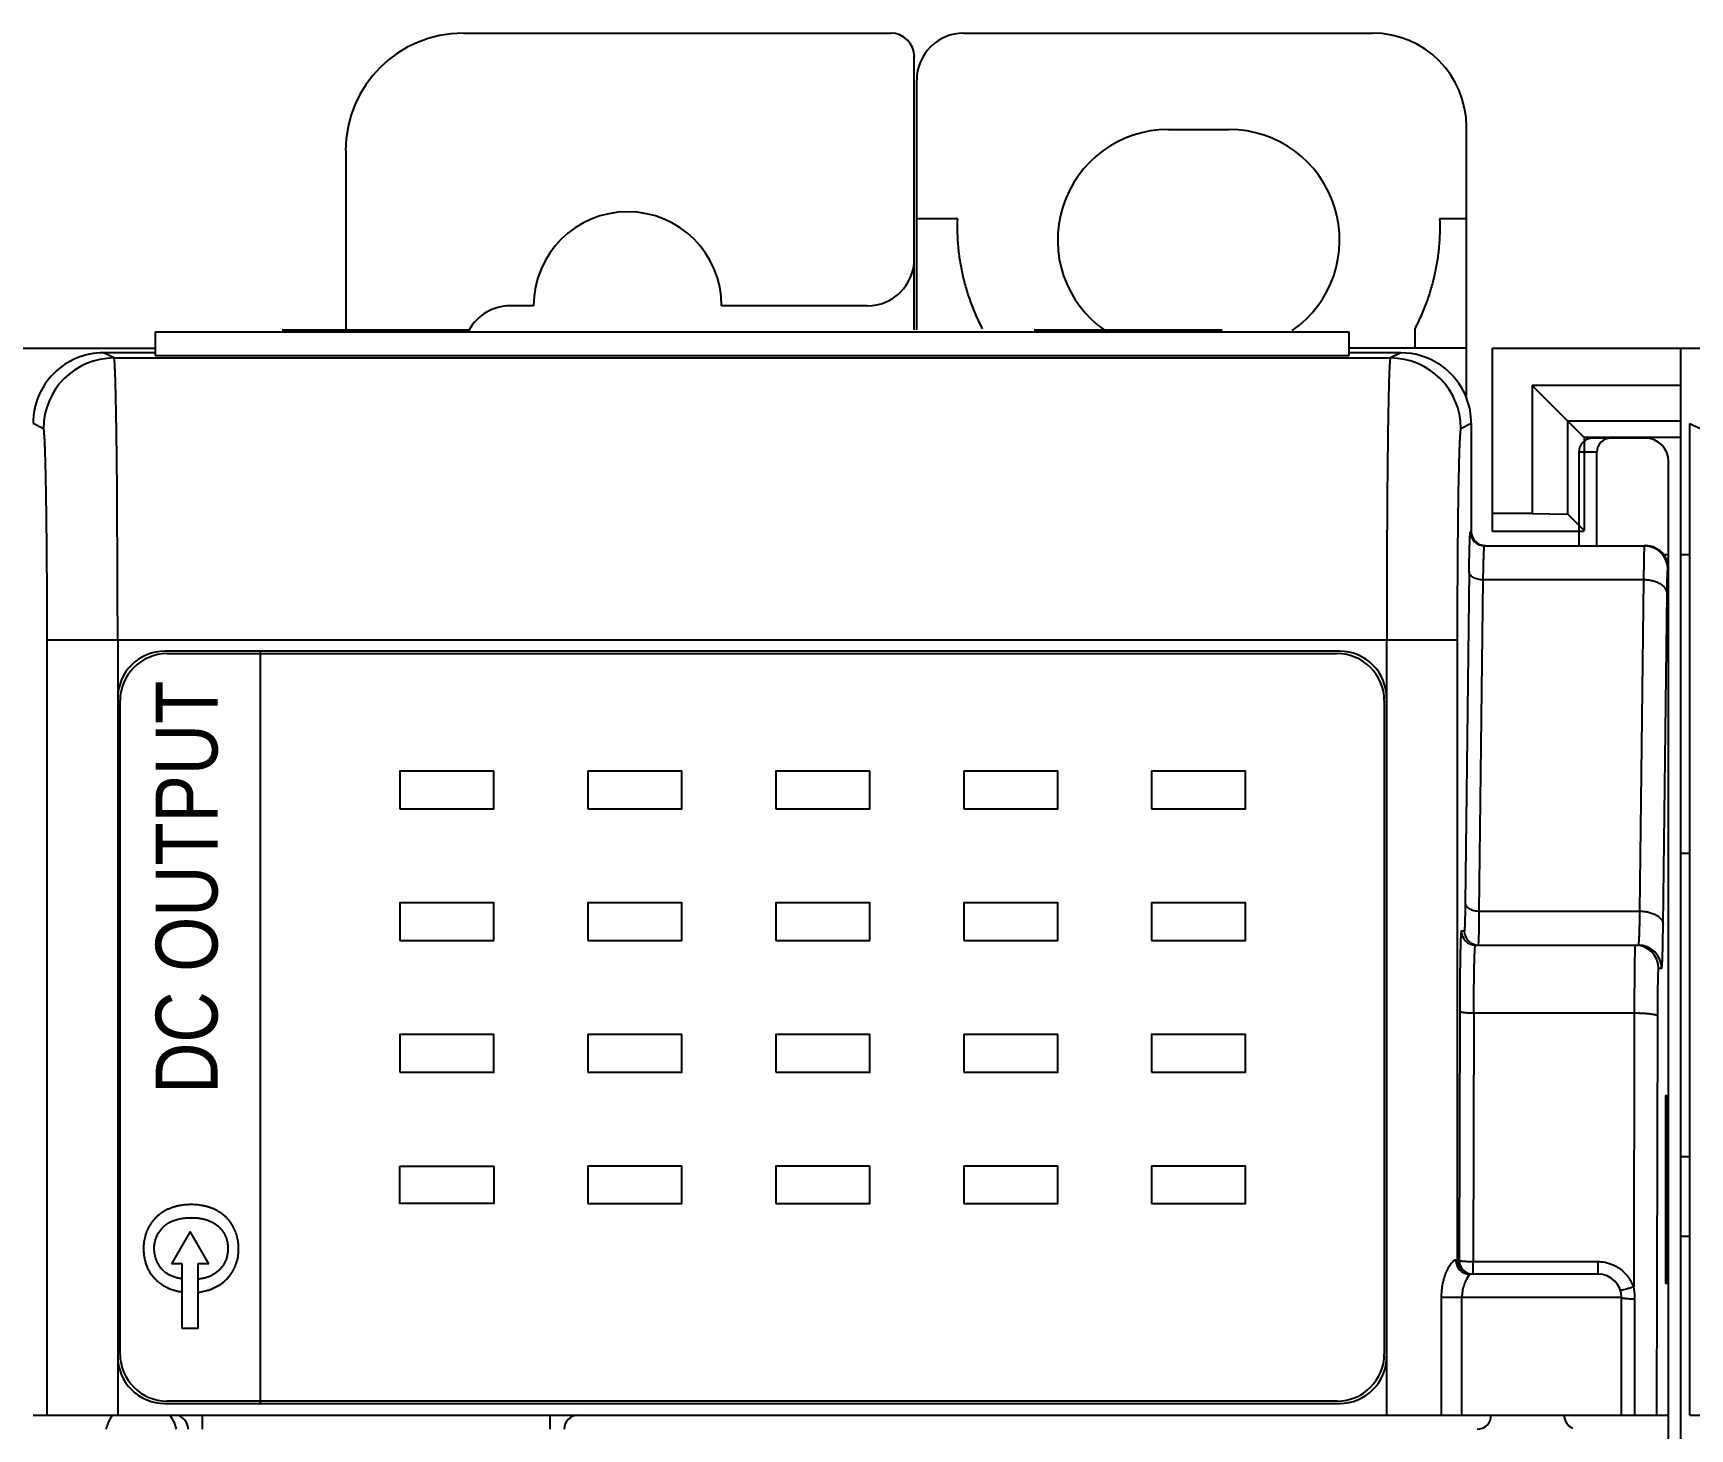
# Model space of a CAD drawing. Header units: inches. Extents: x -38 to 199, y -310 to 64.
# Drawn here: x 101.767 to 103.155, y 57.489 to 58.658 of the extents above; entities that cross this region are included whole.
import ezdxf

# ---------------------------------------------------------------- set-up
doc = ezdxf.new("R2010")
doc.units = ezdxf.units.IN
doc.header["$MEASUREMENT"] = 0
doc.layers.add('PLC', color=7, linetype='Continuous')
doc.styles.get("Standard").update_dxf_attribs({"font": 'arial.ttf'})

# ---------------------------------------------------------------- blocks, each defined once
blk = doc.blocks.new('AI4')
at = {"layer": 'PLC', "linetype": 'Continuous'}
for p, q in [((214.5921, -47.8325), (214.5921, -47.679)), ((214.5921, -47.679), (214.8599, -47.679)), ((214.7496, -47.679), (214.7496, -52.2734)), ((214.6253, -47.7102), (214.6253, -47.8175)), ((214.6253, -47.7102), (214.6689, -47.7538)), ((214.7496, -47.7102), (214.6253, -47.7102)), ((214.6553, -47.818), (214.6553, -47.7402)), ((214.7496, -47.7402), (214.6553, -47.7402)), ((214.7575, -48.5727), (214.7575, -47.742)), ((214.7575, -47.742), (214.7662, -47.7463)), ((214.6689, -47.7538), (214.6689, -47.8316)), ((214.7496, -47.7538), (214.6689, -47.7538)), ((214.6253, -47.8175), (214.5921, -47.8175)), ((214.6253, -47.8175), (214.6553, -47.818)), ((214.6553, -47.818), (214.6689, -47.8316)), ((214.6689, -47.8325), (214.5921, -47.8325)), ((214.7575, -47.8522), (214.7496, -47.8522)), ((214.7575, -48.1022), (214.7496, -48.1022)), ((214.7496, -48.3561), (214.7575, -48.3561)), ((214.7575, -48.4231), (214.7496, -48.4231)), ((214.7575, -48.5727), (216.1276, -48.5727))]:
    blk.add_line(p, q, dxfattribs=at)

msp = doc.modelspace()

# ---------------------------------------------------------------- linework, layer by layer
at = {"linetype": 'Continuous'}
for p, q in [((102.12747, 58.65767), (102.48574, 58.65767)), ((102.54676, 58.65767), (102.88928, 58.65767)), ((102.50542, 58.40905), (102.50542, 58.63798)), ((102.50739, 58.40905), (102.50739, 58.6183)), ((102.71802, 58.57696), (102.7692, 58.57696)), ((102.96802, 58.3521), (102.96802, 58.57893)), ((102.02905, 58.55924), (102.02905, 58.40905)), ((102.54175, 58.50215), (102.50739, 58.50215)), ((102.96802, 58.50215), (102.94547, 58.50215)), ((102.18653, 58.42932), (102.16684, 58.42932)), ((102.46605, 58.42932), (102.34401, 58.42932)), ((101.8696, 58.40761), (101.8696, 58.38779)), ((101.8696, 58.40761), (102.8696, 58.40761)), ((101.9759, 58.40905), (102.13338, 58.40905)), ((102.60582, 58.40905), (102.7633, 58.40905)), ((102.8696, 58.38779), (102.8696, 58.40761)), ((102.92472, 58.41012), (102.92472, 58.39389)), ((101.60188, 58.39389), (101.8696, 58.39389)), ((101.83498, 58.3856), (101.82629, 58.38995)), ((101.8696, 58.38995), (101.82629, 58.38995)), ((101.8696, 58.38779), (102.8696, 58.38779)), ((102.96802, 58.39389), (102.8696, 58.39389)), ((102.9129, 58.38995), (102.8696, 58.38995)), ((102.9129, 58.38995), (102.90421, 58.3856)), ((101.83498, 58.3856), (102.90421, 58.3856)), ((101.76723, 58.3309), (101.77594, 58.32655)), ((102.96326, 58.32655), (102.97196, 58.3309)), ((102.97196, 58.3309), (102.97196, 58.24034)), ((103.11763, 58.31849), (103.07393, 58.31849)), ((103.06212, 58.30668), (103.06212, 58.22853)), ((103.07717, 58.30668), (103.06212, 58.30668)), ((103.07717, 58.22853), (103.07717, 58.30668)), ((101.83738, 58.29598), (101.8373, 58.30399)), ((102.9019, 58.30393), (102.90181, 58.29598)), ((103.13731, 53.8433), (103.13731, 58.29881)), ((102.90153, 58.26454), (102.90144, 58.25135)), ((101.83776, 58.25026), (101.83775, 58.25135)), ((101.83791, 58.2211), (101.83776, 58.25026)), ((102.97196, 58.24034), (102.97129, 58.24)), ((102.9831, 58.22819), (103.11696, 58.22819)), ((103.11763, 58.22853), (103.11696, 58.22819)), ((103.13731, 58.22066), (103.13337, 58.22066)), ((103.13731, 58.20884), (103.13664, 58.20851)), ((102.9702, 58.20639), (102.96691, 57.92897)), ((102.97872, 57.92233), (102.98201, 58.19975)), ((103.11632, 58.19975), (102.98201, 58.19975)), ((103.11632, 58.19975), (103.11302, 57.92233)), ((103.13271, 57.91126), (103.136, 58.18869)), ((101.779, 57.50019), (101.779, 58.1494)), ((102.96019, 58.14939), (101.779, 58.14939)), ((101.83808, 58.14939), (101.83807, 57.50019)), ((102.86172, 58.13995), (101.87747, 58.13995)), ((101.87944, 58.13798), (102.85975, 58.13798)), ((102.90112, 57.50019), (102.90112, 58.14939)), ((102.96019, 58.14939), (102.96019, 57.63011)), ((101.84007, 57.55137), (101.84007, 58.09861)), ((102.89912, 58.09861), (102.89912, 57.55137)), ((102.97872, 57.92233), (103.11302, 57.92233)), ((102.96361, 57.9057), (102.96614, 57.9057)), ((102.97824, 57.89727), (102.97851, 57.90711)), ((102.97542, 57.89389), (103.1118, 57.89389)), ((102.97795, 57.89389), (102.97824, 57.89727)), ((103.10928, 57.89389), (103.10905, 57.89119)), ((103.13148, 57.8742), (103.12896, 57.8742)), ((103.13148, 57.8742), (103.13184, 57.8767)), ((102.96228, 57.83854), (102.96185, 57.63011)), ((102.97409, 57.83706), (102.97366, 57.6288)), ((102.97409, 57.83706), (103.10849, 57.83706)), ((103.10849, 57.83706), (103.10802, 57.60763)), ((103.12751, 57.50019), (103.12818, 57.8346)), ((103.13456, 57.7679), (103.13456, 57.61042)), ((103.13456, 57.7679), (103.13594, 57.7679)), ((103.13594, 57.61042), (103.13594, 57.7679)), ((102.95905, 57.63011), (102.96185, 57.63011)), ((102.97366, 57.6183), (102.97366, 57.6288)), ((102.97366, 57.6288), (103.07826, 57.6288)), ((103.07826, 57.6183), (103.07826, 57.6288)), ((102.97063, 57.6183), (102.96877, 57.61537)), ((103.07826, 57.6183), (102.97063, 57.6183)), ((103.13594, 57.61042), (103.13456, 57.61042)), ((102.94674, 57.5986), (102.94674, 57.50019)), ((103.09794, 57.59861), (102.94675, 57.59861)), ((102.96412, 57.50019), (102.96412, 57.59861)), ((103.09794, 57.50019), (103.09794, 57.59861)), ((103.10903, 57.50019), (103.1091, 57.59734)), ((101.76723, 57.50019), (103.13731, 57.50019)), ((101.87747, 57.51003), (102.86172, 57.51003)), ((102.85975, 57.512), (101.87944, 57.512)), ((101.90897, 57.50019), (101.90897, 57.48837)), ((102.20031, 57.48837), (102.20031, 57.50019))]:
    msp.add_line(p, q, dxfattribs=at)
msp.add_line((101.95784, 57.51003), (101.95784, 58.13995))
at = {"color": 7, "linetype": 'Continuous'}
for p, q in [((101.89869, 57.65407), (101.88304, 57.62696)), ((101.91435, 57.62696), (101.89869, 57.65407)), ((101.89207, 57.62696), (101.88304, 57.62696)), ((101.89207, 57.57284), (101.89207, 57.62696)), ((101.91435, 57.62696), (101.90531, 57.62696)), ((101.90531, 57.62696), (101.90531, 57.57284)), ((101.89207, 57.61436), (101.89207, 57.61436)), ((101.90531, 57.61401), (101.90531, 57.61401)), ((101.89206, 57.60339), (101.89207, 57.60339)), ((101.90531, 57.60309), (101.90531, 57.60309)), ((101.90531, 57.57284), (101.89207, 57.57284))]:
    msp.add_line(p, q, dxfattribs=at)
at = {"linetype": 'Continuous'}
for points in [[(102.07432, 58.00806), (102.15306, 58.00806), (102.15306, 58.03956), (102.07432, 58.03956)], [(102.2318, 58.00806), (102.31054, 58.00806), (102.31054, 58.03956), (102.2318, 58.03956)], [(102.38928, 58.00806), (102.46802, 58.00806), (102.46802, 58.03956), (102.38928, 58.03956)], [(102.54676, 58.00806), (102.6255, 58.00806), (102.6255, 58.03956), (102.54676, 58.03956)], [(102.70424, 58.00806), (102.78298, 58.00806), (102.78298, 58.03956), (102.70424, 58.03956)], [(102.07432, 57.89782), (102.15306, 57.89782), (102.15306, 57.92932), (102.07432, 57.92932)], [(102.2318, 57.89782), (102.31054, 57.89782), (102.31054, 57.92932), (102.2318, 57.92932)], [(102.38928, 57.89782), (102.46802, 57.89782), (102.46802, 57.92932), (102.38928, 57.92932)], [(102.54676, 57.89782), (102.6255, 57.89782), (102.6255, 57.92932), (102.54676, 57.92932)], [(102.70424, 57.89782), (102.78298, 57.89782), (102.78298, 57.92932), (102.70424, 57.92932)], [(102.07432, 57.78759), (102.15306, 57.78759), (102.15306, 57.81908), (102.07432, 57.81908)], [(102.2318, 57.78759), (102.31054, 57.78759), (102.31054, 57.81908), (102.2318, 57.81908)], [(102.38928, 57.78759), (102.46802, 57.78759), (102.46802, 57.81908), (102.38928, 57.81908)], [(102.54676, 57.78759), (102.6255, 57.78759), (102.6255, 57.81908), (102.54676, 57.81908)], [(102.70424, 57.78759), (102.78298, 57.78759), (102.78298, 57.81908), (102.70424, 57.81908)], [(102.07432, 57.70885), (102.15306, 57.70885), (102.15306, 57.67735), (102.07432, 57.67735)], [(102.2318, 57.67735), (102.31054, 57.67735), (102.31054, 57.70885), (102.2318, 57.70885)], [(102.38928, 57.67735), (102.46802, 57.67735), (102.46802, 57.70885), (102.38928, 57.70885)], [(102.54676, 57.67735), (102.6255, 57.67735), (102.6255, 57.70885), (102.54676, 57.70885)], [(102.70424, 57.67735), (102.78298, 57.67735), (102.78298, 57.70885), (102.70424, 57.70885)]]:
    msp.add_lwpolyline(points, close=True, dxfattribs=at)
for centre, radius, start, end in [((102.12747, 58.55924), 0.09843, 90, 180), ((102.48574, 58.63798), 0.01969, 0, 90), ((102.54676, 58.6183), 0.03937, 90, 180), ((102.88928, 58.57893), 0.07874, 0, 90), ((102.71802, 58.48444), 0.09252, 90, 235.17732), ((102.7692, 58.48444), 0.09252, 304.82253, 90), ((102.26527, 58.42932), 0.07874, 0, 180), ((102.46605, 58.46869), 0.03937, 270, 0), ((102.16684, 58.38995), 0.03937, 90, 150.75074), ((101.82629, 58.3309), 0.05905, 89.99406, 179.99628), ((101.835, 58.32654), 0.05906, 90.01329, 179.99407), ((102.9042, 58.32654), 0.05906, 0.00521, 89.98641), ((103.07393, 58.30668), 0.01181, 90, 180), ((103.11763, 58.29881), 0.01969, 0, 90), ((90.47444, 58.18051), 11.36353, 0.357184, 0.58221), ((112.98254, 58.19174), 10.08127, 179.407572, 179.58624), ((119.44139, 58.15064), 16.54025, 179.651135, 180.004321), ((102.98311, 58.24), 0.01181, 180.00764, 269.98595), ((84.53013, 58.14936), 17.30793, 0.000117, 0.23749), ((103.11696, 58.20851), 0.01969, 0.00708, 89.98561), ((101.87747, 58.10058), 0.03937, 90, 180.20461), ((101.87944, 58.09861), 0.03937, 90, 180), ((102.85975, 58.09861), 0.03937, 0, 90), ((102.86172, 58.10058), 0.03937, 359.75716, 90), ((101.39051, 57.93635), 1.58827, 358.94531, 359.49432), ((102.97542, 57.9057), 0.01181, 179.99628, 269.9952), ((102.97795, 57.90569), 0.01181, 180.07853, 269.9991), ((103.10927, 57.8742), 0.01969, 0.00139, 89.92261), ((103.1118, 57.8742), 0.01968, 359.99555, 89.99539), ((102.972, 57.63001), 0.01172, 179.99226, 269.97929), ((102.97366, 57.6301), 0.01181, 179.99928, 269.99768), ((103.07826, 57.59861), 0.01969, 0, 90), ((103.07862, 57.59712), 0.03122, 19.66772, 37.41356), ((101.87747, 57.5494), 0.03937, 179.76972, 270), ((101.87944, 57.55137), 0.03937, 180, 270), ((102.85975, 57.55137), 0.03937, 270, 360), ((102.86172, 57.5494), 0.03937, 270, 0.28186), ((101.85779, 57.48173), 0.03027, 141.84812, 167.31962), ((101.85779, 57.48173), 0.03027, 12.68038, 38.15188), ((101.88534, 57.48837), 0.01181, 0, 67.5), ((102.22393, 57.48837), 0.01181, 90, 180), ((102.97688, 57.50019), 0.01181, 270, 0), ((103.06153, 57.50019), 0.01181, 180, 247.5)]:
    msp.add_arc(centre, radius, start, end, dxfattribs=at)
for centre, major_axis, ratio, start_param, end_param in [((102.9129, 58.33089), (0.05283, 0.02641), 0.9998096, -0.0963613, 1.107103), ((102.9129, 58.33089), (-0.05283, -0.02641), 0.9998096, 2.6780517, 3.0452314), ((103.08898, 58.30668), (0.01181, 0), 0.9998477, 7.8539816, 9.424778), ((102.98377, 58.24034), (0.01057, 0.00528), 0.9998096, 2.6780517, 4.2486957), ((103.11763, 58.20884), (-0.01761, -0.0088), 0.9998096, 3.3218099, 4.2486957), ((103.11763, 58.20884), (0.01761, 0.0088), 0.9998096, -0.463541, 0.1802172)]:
    msp.add_ellipse(centre, major_axis=major_axis, ratio=ratio, start_param=start_param, end_param=end_param, dxfattribs=at)
for points, knots in [([(102.56257, 58.41012), (102.56067, 58.41371), (102.55715, 58.421), (102.55267, 58.43223), (102.54894, 58.44364), (102.54593, 58.45519), (102.54368, 58.46684), (102.54171, 58.48247), (102.54141, 58.49431), (102.54175, 58.50215)], [0, 0, 0, 0, 0.1277078, 0.2543284, 0.3800262, 0.5049116, 0.6291772, 0.7530484, 1, 1, 1, 1]), ([(102.94547, 58.50215), (102.94583, 58.49431), (102.94554, 58.48247), (102.94357, 58.46684), (102.94132, 58.45518), (102.9383, 58.44364), (102.93457, 58.43223), (102.93008, 58.421), (102.92656, 58.41371), (102.92466, 58.41012)], [0, 0, 0, 0, 0.2469443, 0.3708093, 0.4950729, 0.6199617, 0.7456644, 0.8722886, 1, 1, 1, 1]), ([(101.8373, 58.30399), (101.83723, 58.31), (101.83712, 58.31878), (101.83695, 58.33016), (101.83682, 58.33795), (101.83669, 58.34521), (101.83655, 58.35192), (101.83641, 58.35806), (101.83626, 58.36361), (101.83611, 58.36856), (101.83596, 58.37289), (101.83583, 58.37611), (101.83572, 58.37837), (101.83564, 58.37982), (101.83556, 58.38111), (101.83548, 58.38224), (101.8354, 58.3832), (101.83532, 58.384), (101.83524, 58.38464), (101.83517, 58.38506), (101.83511, 58.38532), (101.83507, 58.38545), (101.83503, 58.38554), (101.835, 58.38559), (101.83498, 58.3856)], [0, 0, 0, 0, 0.2208485, 0.32252, 0.4179522, 0.5068833, 0.5890807, 0.6643124, 0.7323478, 0.7929933, 0.8461015, 0.8915285, 0.9113169, 0.9291317, 0.9449607, 0.9587982, 0.9706392, 0.98048, 0.9883187, 0.994158, 0.9963327, 0.9980173, 0.9992258, 1, 1, 1, 1]), ([(102.90421, 58.3856), (102.90419, 58.38559), (102.90416, 58.38554), (102.90412, 58.38545), (102.90408, 58.38532), (102.90402, 58.38506), (102.90395, 58.38464), (102.90387, 58.384), (102.90379, 58.3832), (102.90371, 58.38223), (102.90363, 58.38111), (102.90355, 58.37981), (102.90348, 58.37836), (102.90336, 58.3761), (102.90323, 58.37288), (102.90308, 58.36854), (102.90293, 58.36359), (102.90278, 58.35804), (102.90264, 58.35189), (102.9025, 58.34518), (102.90237, 58.33792), (102.90224, 58.33012), (102.90208, 58.31874), (102.90197, 58.30995), (102.9019, 58.30393)], [0, 0, 0, 0, 0.000774, 0.0019824, 0.0036669, 0.0058416, 0.0116809, 0.0195197, 0.0293607, 0.041202, 0.0550399, 0.0708694, 0.0886848, 0.1084739, 0.1539022, 0.2070118, 0.2676588, 0.3356956, 0.4109284, 0.4931263, 0.5820574, 0.677489, 0.7791588, 1, 1, 1, 1]), ([(101.779, 58.1494), (101.779, 58.16085), (101.77898, 58.17791), (101.77888, 58.20039), (101.77878, 58.21663), (101.77865, 58.23222), (101.7785, 58.24703), (101.77832, 58.26091), (101.77812, 58.27373), (101.7779, 58.28536), (101.7777, 58.29426), (101.77752, 58.30071), (101.77739, 58.30501), (101.77726, 58.30894), (101.77712, 58.31249), (101.77698, 58.31565), (101.77684, 58.31842), (101.7767, 58.32079), (101.77657, 58.32251), (101.77647, 58.32367), (101.7764, 58.32439), (101.77632, 58.32501), (101.77625, 58.32552), (101.77617, 58.32593), (101.7761, 58.32623), (101.77603, 58.32643), (101.77597, 58.32653), (101.77594, 58.32655)], [0, 0, 0, 0, 0.193908, 0.2885911, 0.3804764, 0.4687385, 0.5525594, 0.6311291, 0.7036732, 0.7695148, 0.8280111, 0.8543371, 0.8786347, 0.9008436, 0.9209083, 0.9387861, 0.9544366, 0.9678195, 0.9788964, 0.9835625, 0.9876456, 0.9911449, 0.9940605, 0.9963934, 0.9981474, 0.9993341, 1, 1, 1, 1]), ([(102.96326, 58.32655), (102.96322, 58.32653), (102.96316, 58.32643), (102.96309, 58.32623), (102.96302, 58.32593), (102.96295, 58.32552), (102.96287, 58.32501), (102.9628, 58.32439), (102.96273, 58.32367), (102.96262, 58.32251), (102.9625, 58.32079), (102.96235, 58.31842), (102.96221, 58.31566), (102.96207, 58.31249), (102.96194, 58.30894), (102.9618, 58.30501), (102.96167, 58.30071), (102.9615, 58.29426), (102.96129, 58.28536), (102.96107, 58.27373), (102.96087, 58.26091), (102.9607, 58.24703), (102.96054, 58.23222), (102.96042, 58.21662), (102.96032, 58.20038), (102.96022, 58.1779), (102.96019, 58.16085), (102.96019, 58.14939)], [0, 0, 0, 0, 0.0006655, 0.0018511, 0.0036033, 0.0059341, 0.0088473, 0.0123444, 0.0164253, 0.0210898, 0.0321655, 0.0455505, 0.0612049, 0.0790873, 0.0991558, 0.1213666, 0.1456645, 0.1719899, 0.2304837, 0.2963251, 0.3688715, 0.4474444, 0.5312687, 0.6195313, 0.7114141, 0.8060936, 1, 1, 1, 1]), ([(102.9702, 58.20639), (102.97023, 58.20883), (102.97029, 58.21347), (102.97038, 58.21911), (102.97047, 58.22323), (102.97053, 58.226), (102.9706, 58.22854), (102.97067, 58.23084), (102.97074, 58.2329), (102.97082, 58.23471), (102.97089, 58.23625), (102.97096, 58.23737), (102.97101, 58.23814), (102.97105, 58.23861), (102.97109, 58.23901), (102.97113, 58.23934), (102.97117, 58.23961), (102.97121, 58.2398), (102.97124, 58.23993), (102.97127, 58.23999), (102.97129, 58.24)], [0, 0, 0, 0, 0.2175454, 0.4136626, 0.502583, 0.5849738, 0.6605694, 0.7291049, 0.7903282, 0.8440389, 0.89005, 0.9281763, 0.9442284, 0.9582576, 0.9702583, 0.9802265, 0.9881608, 0.9940666, 0.9979699, 1, 1, 1, 1]), ([(102.98201, 58.19975), (102.98204, 58.20181), (102.9821, 58.20574), (102.98221, 58.21129), (102.98232, 58.2155), (102.98241, 58.2185), (102.98248, 58.22044), (102.98255, 58.22219), (102.98263, 58.22371), (102.9827, 58.22502), (102.98278, 58.2261), (102.98284, 58.22686), (102.9829, 58.22735), (102.98294, 58.22763), (102.98298, 58.22786), (102.98302, 58.22802), (102.98305, 58.22813), (102.98309, 58.22818), (102.9831, 58.22819)], [0, 0, 0, 0, 0.2171535, 0.4132376, 0.5847512, 0.6603498, 0.7288598, 0.7900665, 0.8437558, 0.8897156, 0.9277817, 0.9578657, 0.969892, 0.9798983, 0.9878818, 0.9938489, 0.9978336, 1, 1, 1, 1]), ([(103.11696, 58.22819), (103.11696, 58.22819), (103.11695, 58.22817), (103.11693, 58.22812), (103.11691, 58.22802), (103.11689, 58.22786), (103.11686, 58.22763), (103.11684, 58.22735), (103.11682, 58.22701), (103.1168, 58.22661), (103.11676, 58.22597), (103.11672, 58.22502), (103.11668, 58.22371), (103.11664, 58.22219), (103.11659, 58.22044), (103.11655, 58.2185), (103.11651, 58.21634), (103.11648, 58.214), (103.11643, 58.21051), (103.11637, 58.20574), (103.11633, 58.20181), (103.11632, 58.19975)], [0, 0, 0, 0, 0.0007009, 0.0018641, 0.0056899, 0.0115564, 0.0194693, 0.0294235, 0.0414109, 0.055422, 0.0714464, 0.1094925, 0.1554559, 0.2091687, 0.2704159, 0.3389814, 0.4146485, 0.4971993, 0.5863335, 0.7826224, 1, 1, 1, 1]), ([(103.136, 58.18869), (103.13601, 58.19012), (103.13605, 58.19286), (103.13612, 58.19673), (103.13618, 58.19966), (103.13623, 58.20175), (103.13628, 58.20311), (103.13632, 58.20432), (103.13636, 58.20538), (103.13641, 58.20629), (103.13645, 58.20705), (103.13649, 58.20758), (103.13652, 58.20792), (103.13655, 58.20812), (103.13657, 58.20827), (103.13659, 58.20839), (103.13661, 58.20846), (103.13663, 58.2085), (103.13664, 58.20851)], [0, 0, 0, 0, 0.2172349, 0.4134, 0.5849864, 0.6606147, 0.7291489, 0.7903733, 0.8440727, 0.8900337, 0.9280913, 0.958156, 0.9701672, 0.9801534, 0.9881097, 0.9940377, 0.9979596, 1, 1, 1, 1]), ([(102.98201, 58.19975), (102.98125, 58.19976), (102.97974, 58.19985), (102.97756, 58.20023), (102.97553, 58.20084), (102.97375, 58.20165), (102.97226, 58.20265), (102.97113, 58.20379), (102.9704, 58.20505), (102.97021, 58.20595), (102.9702, 58.20639)], [0, 0, 0, 0, 0.1553851, 0.3075114, 0.4518483, 0.5854785, 0.7065063, 0.8145202, 0.9110594, 1, 1, 1, 1]), ([(103.136, 58.18869), (103.13598, 58.18941), (103.13566, 58.19092), (103.13445, 58.19303), (103.13256, 58.19492), (103.13009, 58.19658), (103.12711, 58.19793), (103.12374, 58.19895), (103.1201, 58.19958), (103.11758, 58.19974), (103.11632, 58.19975)], [0, 0, 0, 0, 0.0889153, 0.1853801, 0.2932949, 0.4142541, 0.547907, 0.692338, 0.8445762, 1, 1, 1, 1]), ([(102.96691, 57.92897), (102.96689, 57.92727), (102.96684, 57.92403), (102.96677, 57.91945), (102.96669, 57.91599), (102.96663, 57.91353), (102.96658, 57.91193), (102.96653, 57.91051), (102.96648, 57.90926), (102.96642, 57.9082), (102.96637, 57.90733), (102.96632, 57.90672), (102.96628, 57.90633), (102.96626, 57.90611), (102.96623, 57.90594), (102.9662, 57.90581), (102.96618, 57.90574), (102.96615, 57.9057), (102.96614, 57.9057)], [0, 0, 0, 0, 0.2190388, 0.4165926, 0.5890767, 0.6649496, 0.7335865, 0.794768, 0.8482754, 0.8938919, 0.9314501, 0.9608602, 0.9724864, 0.9820496, 0.9895461, 0.9949811, 0.9983902, 1, 1, 1, 1]), ([(102.96691, 57.92897), (102.96692, 57.92853), (102.96711, 57.92763), (102.96784, 57.92637), (102.96897, 57.92523), (102.97045, 57.92423), (102.97224, 57.92342), (102.97426, 57.92281), (102.97645, 57.92243), (102.97796, 57.92234), (102.97872, 57.92233)], [0, 0, 0, 0, 0.0889129, 0.1853735, 0.2932878, 0.414248, 0.5479021, 0.692335, 0.8445755, 1, 1, 1, 1]), ([(103.11302, 57.92233), (103.11299, 57.92025), (103.11292, 57.91629), (103.1128, 57.9107), (103.11268, 57.90647), (103.11257, 57.90346), (103.1125, 57.9015), (103.11242, 57.89976), (103.11234, 57.89824), (103.11225, 57.89695), (103.11217, 57.89588), (103.11208, 57.89505), (103.11201, 57.8945), (103.11194, 57.89418), (103.1119, 57.89402), (103.11186, 57.89393), (103.11182, 57.89389), (103.1118, 57.89389)], [0, 0, 0, 0, 0.2188455, 0.4162373, 0.5885876, 0.6644055, 0.7329965, 0.794142, 0.8476247, 0.8932294, 0.930792, 0.9602298, 0.981482, 0.9890344, 0.9945535, 0.9981031, 1, 1, 1, 1]), ([(103.11302, 57.92233), (103.11429, 57.92232), (103.1168, 57.92216), (103.12044, 57.92153), (103.12382, 57.92051), (103.12679, 57.91916), (103.12926, 57.91751), (103.13116, 57.91561), (103.13237, 57.91351), (103.13269, 57.91199), (103.13271, 57.91126)], [0, 0, 0, 0, 0.1553885, 0.3075213, 0.4518585, 0.5854848, 0.7065101, 0.8145223, 0.91106, 1, 1, 1, 1]), ([(102.96361, 57.9057), (102.9636, 57.9057), (102.96357, 57.90567), (102.96353, 57.90557), (102.96348, 57.90533), (102.96342, 57.90494), (102.96337, 57.9044), (102.96331, 57.9037), (102.96325, 57.90285), (102.96319, 57.90184), (102.96314, 57.90069), (102.96308, 57.89939), (102.96301, 57.89738), (102.96291, 57.89452), (102.96282, 57.89069), (102.96272, 57.88636), (102.96264, 57.88155), (102.96256, 57.87633), (102.96249, 57.87071), (102.96243, 57.86475), (102.96238, 57.8585), (102.96232, 57.84973), (102.96229, 57.84305), (102.96228, 57.83854)], [0, 0, 0, 0, 0.000536, 0.0015219, 0.0051372, 0.0110236, 0.0191903, 0.0296302, 0.0423316, 0.0572803, 0.0744473, 0.0937897, 0.1152636, 0.1644301, 0.2215869, 0.2862608, 0.3578859, 0.4358925, 0.5196673, 0.6085449, 0.7018554, 0.798836, 1, 1, 1, 1]), ([(103.13184, 57.8767), (103.13189, 57.87743), (103.13199, 57.87912), (103.13217, 57.88336), (103.13236, 57.89017), (103.13256, 57.9), (103.13266, 57.90729), (103.13271, 57.91126)], [0, 0, 0, 0, 0.0638493, 0.1468918, 0.3676748, 0.655358, 1, 1, 1, 1]), ([(102.97409, 57.83706), (102.9741, 57.84088), (102.97414, 57.8483), (102.97421, 57.8574), (102.9743, 57.86428), (102.97437, 57.86903), (102.97445, 57.87346), (102.97453, 57.87752), (102.97462, 57.88119), (102.97472, 57.88443), (102.97481, 57.88685), (102.97489, 57.88855), (102.97495, 57.88965), (102.975, 57.89063), (102.97506, 57.89147), (102.97512, 57.89219), (102.97518, 57.89279), (102.97523, 57.89325), (102.97529, 57.89358), (102.97534, 57.89378), (102.97538, 57.89386), (102.97541, 57.89389), (102.97542, 57.89389)], [0, 0, 0, 0, 0.2011001, 0.3913273, 0.480187, 0.5639497, 0.6419447, 0.7135584, 0.7782219, 0.8353698, 0.8845281, 0.9059993, 0.9253409, 0.9425095, 0.957463, 0.9701713, 0.9806212, 0.9888027, 0.9947124, 0.9983692, 0.9993943, 1, 1, 1, 1]), ([(103.10905, 57.89119), (103.10901, 57.89009), (103.10893, 57.88747), (103.10883, 57.88295), (103.10875, 57.87731), (103.10864, 57.8679), (103.10854, 57.85437), (103.1085, 57.84307), (103.10849, 57.83706)], [0, 0, 0, 0, 0.061297, 0.1452556, 0.2502076, 0.373862, 0.6668768, 1, 1, 1, 1]), ([(103.12818, 57.8346), (103.12818, 57.83725), (103.1282, 57.84242), (103.12825, 57.84877), (103.12829, 57.85357), (103.12834, 57.85688), (103.12838, 57.85996), (103.12843, 57.86279), (103.12849, 57.86535), (103.12855, 57.86761), (103.1286, 57.86929), (103.12864, 57.87048), (103.12868, 57.87125), (103.12871, 57.87193), (103.12874, 57.87252), (103.12878, 57.87302), (103.12881, 57.87343), (103.12885, 57.87375), (103.12888, 57.87399), (103.12891, 57.87412), (103.12894, 57.87418), (103.12895, 57.8742), (103.12896, 57.8742)], [0, 0, 0, 0, 0.2009644, 0.3914564, 0.4804065, 0.5641721, 0.6421483, 0.7137302, 0.7783365, 0.8354828, 0.8847104, 0.9062118, 0.925562, 0.9427133, 0.9576441, 0.9703375, 0.9807776, 0.9889503, 0.9948459, 0.9984714, 0.9994617, 1, 1, 1, 1]), ([(102.96228, 57.83854), (102.96229, 57.83849), (102.96237, 57.83837), (102.96257, 57.83824), (102.96287, 57.8381), (102.96327, 57.83797), (102.96377, 57.83784), (102.96463, 57.83767), (102.96591, 57.83748), (102.96767, 57.83731), (102.97043, 57.83712), (102.9726, 57.83707), (102.97409, 57.83706)], [0, 0, 0, 0, 0.0134114, 0.0328323, 0.0598512, 0.0949007, 0.1380015, 0.1888393, 0.3119964, 0.4603997, 0.6288581, 1, 1, 1, 1]), ([(103.10849, 57.83706), (103.10976, 57.83706), (103.11224, 57.83703), (103.11585, 57.83689), (103.11919, 57.83666), (103.12174, 57.83641), (103.12354, 57.83616), (103.12469, 57.83597), (103.12569, 57.83577), (103.12653, 57.83556), (103.1272, 57.83534), (103.12765, 57.83514), (103.12791, 57.83497), (103.12808, 57.83482), (103.12816, 57.83469), (103.12818, 57.8346)], [0, 0, 0, 0, 0.1886072, 0.3709652, 0.5393041, 0.6876789, 0.752718, 0.8109281, 0.8618281, 0.9049698, 0.9400457, 0.967092, 0.9777276, 0.9865836, 1, 1, 1, 1]), ([(102.95905, 57.63011), (102.95882, 57.6301), (102.9583, 57.62995), (102.95751, 57.62947), (102.95659, 57.62872), (102.95557, 57.62769), (102.95448, 57.62637), (102.95337, 57.62476), (102.95226, 57.62287), (102.95119, 57.62073), (102.9502, 57.61837), (102.94932, 57.61583), (102.94855, 57.61315), (102.9477, 57.60939), (102.947, 57.60453), (102.94679, 57.60059), (102.94674, 57.5986)], [0, 0, 0, 0, 0.0192449, 0.0452269, 0.0786889, 0.1197572, 0.1682052, 0.2237986, 0.2861552, 0.3542846, 0.4270805, 0.5035371, 0.5828805, 0.664358, 0.8310291, 1, 1, 1, 1]), ([(102.95905, 57.63011), (102.95905, 57.62857), (102.95965, 57.62548), (102.96222, 57.62155), (102.96607, 57.61892), (102.96912, 57.6183), (102.97063, 57.6183)], [0, 0, 0, 0, 0.2522051, 0.5030596, 0.7521802, 1, 1, 1, 1]), ([(102.96185, 57.63011), (102.96186, 57.63006), (102.96194, 57.62995), (102.96214, 57.62984), (102.96244, 57.62972), (102.96284, 57.6296), (102.96334, 57.62949), (102.9642, 57.62934), (102.96548, 57.62917), (102.96724, 57.62901), (102.96924, 57.6289), (102.97141, 57.62882), (102.9729, 57.6288), (102.97366, 57.6288)], [0, 0, 0, 0, 0.01224, 0.0309216, 0.0574889, 0.0922797, 0.135262, 0.1860845, 0.3094353, 0.4582456, 0.627302, 0.8105464, 1, 1, 1, 1]), ([(103.07826, 57.6288), (103.07903, 57.6288), (103.08214, 57.62867), (103.08521, 57.62805), (103.08743, 57.62734)], [0, 0, 0, 0, 0.2497477, 1, 1, 1, 1]), ([(103.08743, 57.62734), (103.09057, 57.62633), (103.09655, 57.62331), (103.10142, 57.6187), (103.10342, 57.61609)], [0, 0, 0, 0, 0.500394, 1, 1, 1, 1]), ([(102.96877, 57.61537), (102.96819, 57.61439), (102.96698, 57.61212), (102.96576, 57.60897), (102.96496, 57.60604), (102.96451, 57.60363), (102.96422, 57.60114), (102.96414, 57.59946), (102.96413, 57.59861)], [0, 0, 0, 0, 0.1942189, 0.4383364, 0.5728262, 0.7126291, 0.8557454, 1, 1, 1, 1]), ([(103.09784, 57.6049), (103.09771, 57.60489), (103.09748, 57.60488), (103.09721, 57.60489), (103.09704, 57.60492), (103.09694, 57.60496), (103.09687, 57.60501), (103.09686, 57.60505)], [0, 0, 0, 0, 0.3850527, 0.6750396, 0.7853065, 0.8739356, 1, 1, 1, 1]), ([(103.10802, 57.60763), (103.10698, 57.60727), (103.10497, 57.60661), (103.10214, 57.60579), (103.10005, 57.60527), (103.09867, 57.605), (103.0981, 57.60493), (103.09784, 57.6049)], [0, 0, 0, 0, 0.3139677, 0.6011481, 0.835606, 0.9274911, 1, 1, 1, 1]), ([(103.1091, 57.59734), (103.10836, 57.59734), (103.10693, 57.59736), (103.10485, 57.59744), (103.10294, 57.59756), (103.10149, 57.59769), (103.10047, 57.59782), (103.09983, 57.59791), (103.09927, 57.59802), (103.09881, 57.59813), (103.09845, 57.59824), (103.09821, 57.59834), (103.09807, 57.59843), (103.09798, 57.5985), (103.09794, 57.59857), (103.09794, 57.59861)], [0, 0, 0, 0, 0.1933596, 0.3792575, 0.5497546, 0.6982888, 0.7628865, 0.8203146, 0.8700599, 0.9117897, 0.9453625, 0.970767, 0.9805075, 0.988421, 1, 1, 1, 1]), ([(103.1091, 57.59734), (103.1091, 57.5982), (103.10901, 57.60165), (103.10857, 57.6051), (103.10802, 57.60763)], [0, 0, 0, 0, 0.2501266, 1, 1, 1, 1])]:
    msp.add_open_spline(points, degree=3, knots=knots, dxfattribs=at)
at = {"color": 7, "linetype": 'Continuous'}
for points, knots in [([(101.89967, 57.67653), (101.89872, 57.67651), (101.89685, 57.67647), (101.89407, 57.67628), (101.89137, 57.67591), (101.88874, 57.67544), (101.8862, 57.67479), (101.88373, 57.67402), (101.88133, 57.67311), (101.87903, 57.67206), (101.87681, 57.67088), (101.87471, 57.66956), (101.87275, 57.6681), (101.87089, 57.66655), (101.86919, 57.66483), (101.86759, 57.663), (101.86612, 57.66105), (101.86479, 57.65897), (101.8636, 57.6568), (101.86254, 57.65457), (101.86168, 57.65225), (101.86096, 57.64987), (101.86041, 57.64743), (101.85999, 57.64492), (101.85976, 57.64235), (101.85973, 57.64061), (101.85972, 57.63973)], [0, 0, 0, 0, 0.0466663, 0.0921615, 0.1366493, 0.1804482, 0.2232931, 0.2657809, 0.3074907, 0.3492411, 0.3902969, 0.4309632, 0.4708836, 0.5103118, 0.5499668, 0.589534, 0.6294023, 0.6699902, 0.7107195, 0.7509746, 0.7915504, 0.8320325, 0.8730923, 0.9144132, 0.956901, 1, 1, 1, 1]), ([(101.93938, 57.63968), (101.93936, 57.64051), (101.93933, 57.64216), (101.93911, 57.64461), (101.93873, 57.64701), (101.93822, 57.64938), (101.93755, 57.6517), (101.93672, 57.65398), (101.93575, 57.65621), (101.93466, 57.6584), (101.93341, 57.66051), (101.93199, 57.66249), (101.93045, 57.66436), (101.92877, 57.66611), (101.92694, 57.66772), (101.92498, 57.66922), (101.92287, 57.67059), (101.92063, 57.67183), (101.91828, 57.67293), (101.91586, 57.6739), (101.91334, 57.6747), (101.91076, 57.67538), (101.90809, 57.67588), (101.90536, 57.67626), (101.90254, 57.67648), (101.90064, 57.67651), (101.89967, 57.67653)], [0, 0, 0, 0, 0.0409166, 0.0812057, 0.1210439, 0.1608009, 0.2004401, 0.2401411, 0.2799801, 0.3203316, 0.3607922, 0.4005787, 0.4403422, 0.4801115, 0.5199546, 0.5604435, 0.6016338, 0.6437395, 0.6863895, 0.7292975, 0.772543, 0.8163737, 0.8608885, 0.9060379, 0.9524404, 1, 1, 1, 1]), ([(101.86868, 57.63979), (101.86869, 57.64041), (101.86872, 57.64163), (101.86888, 57.64344), (101.8692, 57.6452), (101.86962, 57.64692), (101.87014, 57.64859), (101.87083, 57.65021), (101.8716, 57.65179), (101.8725, 57.65331), (101.87351, 57.65477), (101.87462, 57.65614), (101.87582, 57.65742), (101.87711, 57.65863), (101.87852, 57.65971), (101.88002, 57.66073), (101.88161, 57.66165), (101.8833, 57.66247), (101.88508, 57.6632), (101.88693, 57.66384), (101.88887, 57.66436), (101.89087, 57.66482), (101.89295, 57.66516), (101.8951, 57.66538), (101.89732, 57.66555), (101.89882, 57.66557), (101.89959, 57.66557)], [0, 0, 0, 0, 0.0409021, 0.0809294, 0.1203506, 0.1592596, 0.1978275, 0.236487, 0.2752014, 0.3143206, 0.3535799, 0.3924221, 0.4310633, 0.4699557, 0.5091231, 0.5489494, 0.5894281, 0.6310637, 0.6734229, 0.7166602, 0.7608291, 0.8059142, 0.8525624, 0.9002475, 0.9491484, 1, 1, 1, 1]), ([(101.89959, 57.66557), (101.90079, 57.66555), (101.90311, 57.66552), (101.9065, 57.66517), (101.90968, 57.6646), (101.91265, 57.66382), (101.9154, 57.66276), (101.91796, 57.66153), (101.92029, 57.66002), (101.92241, 57.65831), (101.92428, 57.65641), (101.92594, 57.6544), (101.9273, 57.65223), (101.92846, 57.64997), (101.92932, 57.64755), (101.92997, 57.64503), (101.93035, 57.64237), (101.93039, 57.64056), (101.93041, 57.63964)], [0, 0, 0, 0, 0.0788481, 0.1535863, 0.2246293, 0.2920391, 0.3565692, 0.4187871, 0.4795229, 0.5394599, 0.5983385, 0.6553333, 0.7114165, 0.7670435, 0.8231936, 0.8804547, 0.9389451, 1, 1, 1, 1]), ([(101.85972, 57.63973), (101.85975, 57.6384), (101.85981, 57.6358), (101.86034, 57.63199), (101.86117, 57.62837), (101.86235, 57.62493), (101.86389, 57.62168), (101.86576, 57.61861), (101.868, 57.61576), (101.87052, 57.61308), (101.87337, 57.61068), (101.87648, 57.60855), (101.87987, 57.60679), (101.88351, 57.60535), (101.88741, 57.60421), (101.8903, 57.60365), (101.89187, 57.60342), (101.89206, 57.60339)], [0, 0, 0, 0, 0.0744523, 0.1457068, 0.2149189, 0.2825492, 0.3490953, 0.4158713, 0.4831743, 0.5520275, 0.6217101, 0.6915814, 0.7624122, 0.8353066, 0.9107015, 0.9894538, 1, 1, 1, 1]), ([(101.89207, 57.61436), (101.89109, 57.6145), (101.88901, 57.61485), (101.88595, 57.61563), (101.88302, 57.61672), (101.88037, 57.61803), (101.87803, 57.61958), (101.87604, 57.62141), (101.8743, 57.62338), (101.87281, 57.62546), (101.87152, 57.62761), (101.87047, 57.62986), (101.86968, 57.63222), (101.86911, 57.63466), (101.86873, 57.6372), (101.86869, 57.63892), (101.86868, 57.63979)], [0, 0, 0, 0, 0.0780948, 0.1658206, 0.2477143, 0.3243913, 0.3976459, 0.4681638, 0.536713, 0.6036732, 0.6692033, 0.7340392, 0.7987156, 0.8645628, 0.9313586, 1, 1, 1, 1]), ([(101.90531, 57.60309), (101.9054, 57.6031), (101.9063, 57.6032), (101.90802, 57.60343), (101.91045, 57.60392), (101.91284, 57.60454), (101.91519, 57.60531), (101.91752, 57.60619), (101.91979, 57.60724), (101.92201, 57.60839), (101.9241, 57.6097), (101.92608, 57.61112), (101.92792, 57.6127), (101.92968, 57.61438), (101.9313, 57.61621), (101.93279, 57.61816), (101.93416, 57.62022), (101.93539, 57.62239), (101.93644, 57.62466), (101.93735, 57.62698), (101.9381, 57.62938), (101.93868, 57.63186), (101.93908, 57.63441), (101.93934, 57.63702), (101.93936, 57.63879), (101.93938, 57.63968)], [0, 0, 0, 0, 0.0046534, 0.0496584, 0.094253, 0.1391412, 0.1839282, 0.2289349, 0.2745111, 0.3198167, 0.3646738, 0.4085224, 0.4525566, 0.4964515, 0.5406148, 0.5850798, 0.6300716, 0.6754228, 0.7206052, 0.7657136, 0.8112216, 0.8572772, 0.9038442, 0.9514548, 1, 1, 1, 1]), ([(101.93041, 57.63964), (101.93039, 57.63873), (101.93035, 57.63694), (101.92996, 57.63433), (101.92934, 57.63183), (101.92847, 57.62944), (101.92734, 57.62718), (101.92598, 57.62503), (101.92435, 57.623), (101.92248, 57.62111), (101.92041, 57.61939), (101.91814, 57.61788), (101.91567, 57.61662), (101.91304, 57.61557), (101.9102, 57.61478), (101.90761, 57.61429), (101.90595, 57.61408), (101.90531, 57.61401)], [0, 0, 0, 0, 0.0687553, 0.1349725, 0.1997016, 0.2632782, 0.3268172, 0.3905123, 0.4558525, 0.5230155, 0.5913078, 0.6595595, 0.728896, 0.8002471, 0.8740517, 0.9511793, 1, 1, 1, 1])]:
    msp.add_open_spline(points, degree=3, knots=knots, dxfattribs=at)

# ---------------------------------------------------------------- block references
msp.add_blockref('AI4', (-111.60239, 106.07285))

# ---------------------------------------------------------------- texts
at = {"insert": (101.86993, 57.76939), "char_height": 0.0517771, "attachment_point": 1, "rotation": 90}
msp.add_mtext_dynamic_manual_height_columns('{\\fSwis721 BlkCn BT|b0|i0|c0|p34;DC OUTPUT}', width=0.3401398, gutter_width=1, heights=[0], dxfattribs=at)

doc.saveas('drawing.dxf')
